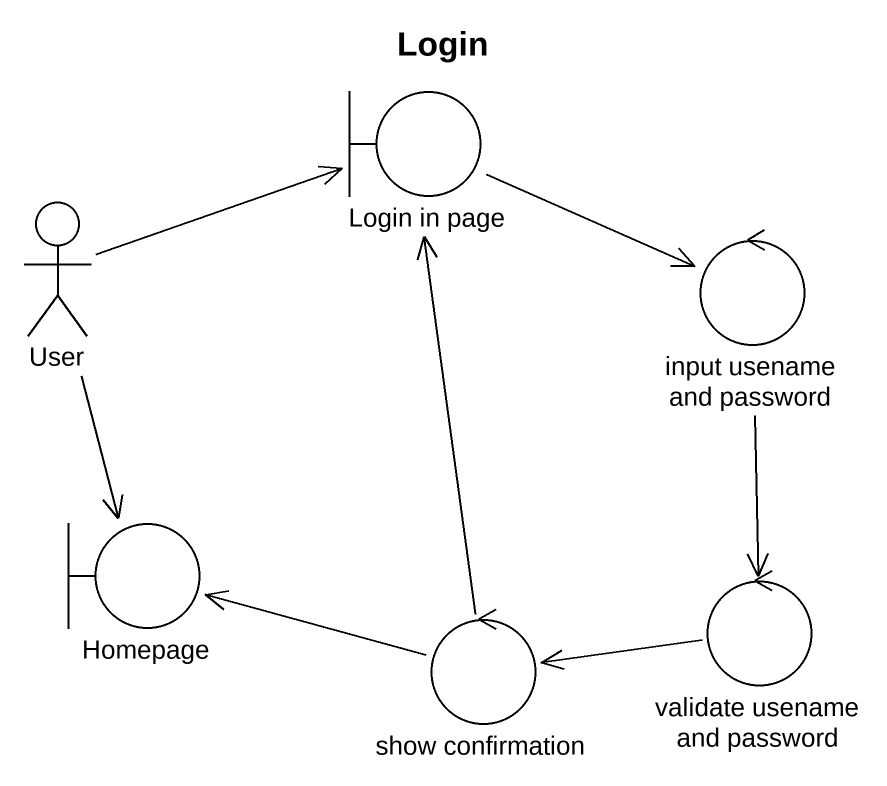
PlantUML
@startuml
title Login
boundary "Login in page" as Login_in_page
actor User
control "input usename and password" as input_usename_and_password
boundary Homepage
control "show confirmation" as show_confirmation
control "validate usename and password" as validate_usename_and
Login_in_page -right-> input_usename_and_password
User -right-> Login_in_page
User --> Homepage
input_usename_and_password --> validate_usename_and
show_confirmation -up-> Login_in_page
show_confirmation -left-> Homepage
validate_usename_and -left-> show_confirmation
@enduml
